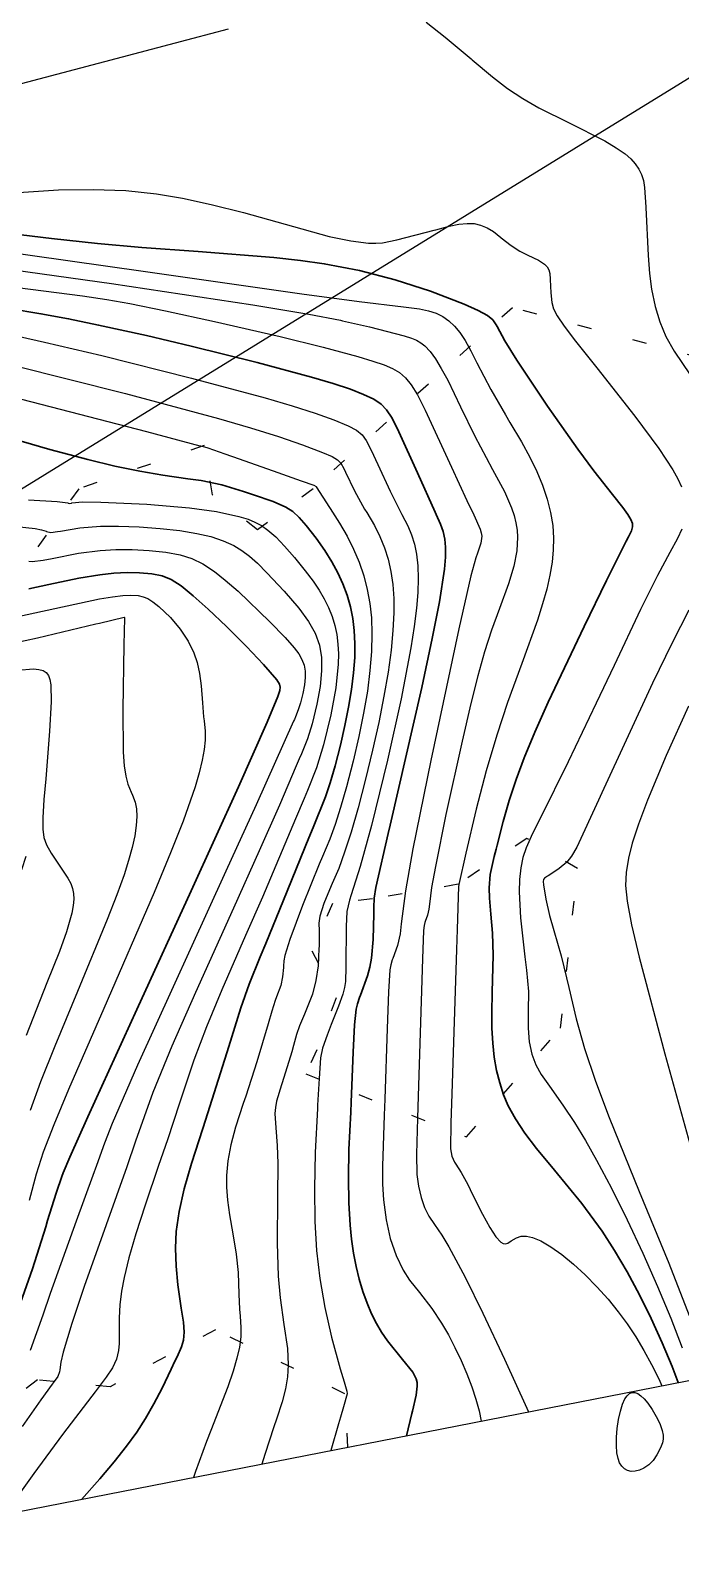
# Model space of a CAD drawing. Header units: metres. Extents: x 1233805 to 1234355, y 654698 to 655114.
# Drawn here: x 1234271.2 to 1234294.1, y 654728.8 to 654782.1 of the extents above; entities that cross this region are included whole.
import ezdxf

# ---------------------------------------------------------------- set-up
doc = ezdxf.new("R2010")
doc.units = ezdxf.units.M
doc.linetypes.add('ИИDash_05_15', pattern=[2, 0.5, -1.5])
for name, color, linetype, lineweight in [('ИИ_ГОРИЗОНТАЛИ_ОСН', 32, 'Continuous', 25), ('ИИ_ГОРИЗОНТАЛИ_УТОЛЩ', 32, 'Continuous', 30), ('ИИ_ЛЭП_НН', 250, 'Continuous', 25), ('ИИ_УГОДЬЯ', 7, 'Continuous', 25)]:
    doc.layers.add(name, color=color, linetype=linetype, lineweight=lineweight)
doc.layers.add('Оформление точек', color=7, linetype='Continuous')

msp = doc.modelspace()

# ---------------------------------------------------------------- linework, layer by layer
at = {"layer": 'ИИ_ГОРИЗОНТАЛИ_ОСН'}
for points, elevation in [([(1234255.949, 654783.128), (1234256.069, 654780.551), (1234256.1, 654779.832), (1234256.165, 654778.8), (1234256.201, 654778.659), (1234256.225, 654778.636), (1234256.266, 654778.632), (1234257.614, 654778.719), (1234260.309, 654778.917), (1234262.637, 654779.109), (1234265.986, 654779.43), (1234267.447, 654779.573), (1234268.143, 654779.629), (1234268.521, 654779.642), (1234268.551, 654779.642), (1234268.674, 654779.678), (1234268.692, 654779.686), (1234269.412, 654779.88), (1234270.234, 654780.096), (1234276.912, 654781.854), (1234278.151, 654782.181)], 35), ([(1234285.118, 654782.417), (1234285.797, 654781.884), (1234286.703, 654781.125), (1234286.741, 654781.093), (1234287.464, 654780.489), (1234287.994, 654780.083), (1234288.526, 654779.728), (1234289.1, 654779.397), (1234290.163, 654778.867), (1234291.415, 654778.235), (1234291.824, 654777.994), (1234292.138, 654777.775), (1234292.336, 654777.604), (1234292.496, 654777.428), (1234292.622, 654777.244), (1234292.717, 654777.046), (1234292.781, 654776.838), (1234292.825, 654776.598), (1234292.867, 654775.898), (1234292.868, 654775.886), (1234292.943, 654774.203), (1234292.998, 654773.56), (1234293.068, 654773.015), (1234293.19, 654772.404), (1234293.355, 654771.861), (1234293.575, 654771.349), (1234293.867, 654770.827), (1234294.433, 654769.99)], 35), ([(1234270.575, 654776.411), (1234272.164, 654776.505), (1234273.385, 654776.527), (1234274.529, 654776.484), (1234275.611, 654776.371), (1234276.527, 654776.217), (1234277.548, 654775.996), (1234278.677, 654775.709), (1234280.151, 654775.296), (1234281.699, 654774.87), (1234282.464, 654774.709), (1234283.088, 654774.636), (1234283.348, 654774.632), (1234283.588, 654774.647), (1234284.084, 654774.745), (1234285.401, 654775.091), (1234285.458, 654775.106), (1234285.929, 654775.23), (1234286.271, 654775.299), (1234286.565, 654775.33), (1234286.815, 654775.322), (1234287.043, 654775.271), (1234287.268, 654775.176), (1234287.491, 654775.038), (1234287.755, 654774.829), (1234287.764, 654774.821), (1234288.114, 654774.546), (1234288.43, 654774.354), (1234288.712, 654774.214), (1234289.078, 654774.028), (1234289.289, 654773.893), (1234289.389, 654773.795), (1234289.45, 654773.688), (1234289.481, 654773.562), (1234289.493, 654773.367), (1234289.493, 654773.355), (1234289.516, 654772.888), (1234289.554, 654772.544), (1234289.612, 654772.321), (1234289.739, 654772.075), (1234289.984, 654771.715), (1234290.386, 654771.185), (1234291.135, 654770.241), (1234292.477, 654768.54), (1234293.322, 654767.405), (1234293.818, 654766.648), (1234293.994, 654766.331), (1234294.128, 654766.045)], 34.5), ([(1234267.249, 654774.759), (1234275.14, 654773.642), (1234280.735, 654772.847), (1234282.76, 654772.577), (1234284.329, 654772.389), (1234284.884, 654772.319), (1234285.199, 654772.252), (1234285.472, 654772.162), (1234285.712, 654772.045), (1234285.926, 654771.897), (1234286.121, 654771.714), (1234286.308, 654771.486), (1234286.496, 654771.201), (1234286.701, 654770.836), (1234286.912, 654770.422), (1234287.403, 654769.478), (1234287.914, 654768.588), (1234288.077, 654768.318), (1234288.484, 654767.636), (1234288.779, 654767.098), (1234289.027, 654766.589), (1234289.229, 654766.104), (1234289.391, 654765.621), (1234289.508, 654765.151), (1234289.582, 654764.691), (1234289.613, 654764.239), (1234289.604, 654763.829), (1234289.562, 654763.397), (1234289.485, 654762.937), (1234289.373, 654762.444), (1234289.229, 654761.929), (1234289.047, 654761.358), (1234288.491, 654759.829), (1234287.988, 654758.459), (1234287.611, 654757.309), (1234287.243, 654756.049), (1234286.887, 654754.693), (1234286.518, 654753.145), (1234286.27, 654752.048), (1234286.27, 654752.046), (1234286.271, 654752.018), (1234286.269, 654752.012), (1234286.262, 654751.982), (1234286.212, 654750.464), (1234286.19, 654749.751), (1234286.032, 654744.672), (1234285.996, 654743.649), (1234285.98, 654742.731), (1234286.027, 654742.476), (1234286.118, 654742.267), (1234286.171, 654742.189), (1234286.355, 654741.905), (1234286.586, 654741.475), (1234286.761, 654741.125), (1234287.111, 654740.433), (1234287.369, 654739.965), (1234287.583, 654739.635), (1234287.752, 654739.447), (1234287.836, 654739.397), (1234287.919, 654739.387), (1234288.004, 654739.415), (1234288.121, 654739.489), (1234288.307, 654739.601), (1234288.477, 654739.655), (1234288.665, 654739.661), (1234288.872, 654739.617), (1234289.167, 654739.492), (1234289.516, 654739.287), (1234289.904, 654739.011), (1234290.316, 654738.675), (1234290.733, 654738.293), (1234291.143, 654737.879), (1234291.533, 654737.443), (1234291.895, 654736.998), (1234292.21, 654736.568), (1234292.513, 654736.113), (1234292.801, 654735.636), (1234293.071, 654735.143), (1234293.321, 654734.637), (1234293.431, 654734.387)], 33.5), ([(1234269.046, 654773.9), (1234274.033, 654773.207), (1234279.009, 654772.462), (1234280.986, 654772.137), (1234282.101, 654771.917), (1234282.104, 654771.916), (1234282.169, 654771.901), (1234283.124, 654771.68), (1234284.348, 654771.365), (1234284.608, 654771.286), (1234284.786, 654771.213), (1234284.937, 654771.126), (1234285.079, 654771.011), (1234285.262, 654770.815), (1234285.451, 654770.558), (1234285.655, 654770.224), (1234285.881, 654769.805), (1234286.337, 654768.873), (1234286.84, 654767.838), (1234287.234, 654767.08), (1234287.464, 654766.663), (1234287.885, 654765.881), (1234288.135, 654765.308), (1234288.225, 654765.038), (1234288.289, 654764.777), (1234288.33, 654764.523), (1234288.347, 654764.273), (1234288.317, 654763.794), (1234288.209, 654763.252), (1234288.023, 654762.634), (1234287.707, 654761.764), (1234287.428, 654761.006), (1234287.178, 654760.242), (1234286.938, 654759.394), (1234286.693, 654758.418), (1234286.389, 654757.096), (1234285.821, 654754.51), (1234285.447, 654752.677), (1234285.316, 654751.933), (1234285.241, 654751.353), (1234285.219, 654751.174), (1234285.172, 654750.967), (1234285.091, 654750.738), (1234285.08, 654750.71), (1234285.051, 654750.606), (1234285.032, 654750.425), (1234284.992, 654749.425), (1234284.948, 654747.936), (1234284.845, 654744.594), (1234284.815, 654743.813), (1234284.777, 654742.549), (1234284.799, 654741.836), (1234284.854, 654741.415), (1234284.943, 654741.024), (1234285.063, 654740.671), (1234285.213, 654740.366), (1234285.412, 654740.066), (1234285.67, 654739.688), (1234285.919, 654739.283), (1234286.5, 654738.213), (1234287.124, 654736.948), (1234287.884, 654735.332), (1234288.667, 654733.604), (1234288.726, 654733.467)], 33), ([(1234270.255, 654773.13), (1234273.003, 654772.778), (1234273.863, 654772.647), (1234274.67, 654772.503), (1234275.93, 654772.248), (1234277.659, 654771.874), (1234279.98, 654771.344), (1234281.489, 654770.967), (1234282.713, 654770.638), (1234283.248, 654770.479), (1234283.637, 654770.343), (1234283.937, 654770.213), (1234284.177, 654770.073), (1234284.399, 654769.89), (1234284.596, 654769.647), (1234284.812, 654769.289), (1234285.088, 654768.75), (1234286.016, 654766.747), (1234286.554, 654765.572), (1234286.798, 654765.059), (1234287.024, 654764.563), (1234287.065, 654764.427), (1234287.08, 654764.307), (1234287.048, 654764.065), (1234286.93, 654763.715), (1234286.87, 654763.554), (1234286.696, 654762.919), (1234286.279, 654761.046), (1234285.283, 654756.413), (1234284.654, 654753.304), (1234284.395, 654751.816), (1234284.246, 654750.661), (1234284.204, 654750.309), (1234284.112, 654749.897), (1234283.951, 654749.443), (1234283.929, 654749.387), (1234283.873, 654749.22), (1234283.841, 654749.037), (1234283.794, 654748.264), (1234283.75, 654746.971), (1234283.662, 654744.485), (1234283.637, 654743.921), (1234283.579, 654742.124), (1234283.586, 654741.493), (1234283.619, 654740.942), (1234283.711, 654740.232), (1234283.859, 654739.572), (1234284.059, 654738.978), (1234284.307, 654738.465), (1234284.536, 654738.114), (1234284.882, 654737.672), (1234285.32, 654737.111), (1234285.667, 654736.593), (1234285.904, 654736.187), (1234286.138, 654735.742), (1234286.358, 654735.278), (1234286.557, 654734.811), (1234286.729, 654734.356), (1234286.873, 654733.918), (1234286.986, 654733.503), (1234287.062, 654733.142)], 32.5), ([(1234269.637, 654771.599), (1234271.668, 654771.15), (1234273.693, 654770.673), (1234276.844, 654769.883), (1234279.442, 654769.184), (1234280.404, 654768.901), (1234281.213, 654768.643), (1234281.868, 654768.409), (1234282.373, 654768.199), (1234282.669, 654768.043), (1234282.862, 654767.887), (1234283.013, 654767.683), (1234283.187, 654767.343), (1234283.421, 654766.834), (1234283.854, 654765.895), (1234284.196, 654765.213), (1234284.267, 654765.08), (1234284.472, 654764.681), (1234284.607, 654764.361), (1234284.71, 654764.028), (1234284.782, 654763.674), (1234284.826, 654763.271), (1234284.84, 654762.824), (1234284.823, 654762.327), (1234284.777, 654761.775), (1234284.696, 654761.129), (1234284.579, 654760.379), (1234284.237, 654758.584), (1234283.758, 654756.424), (1234283.193, 654754.127), (1234282.797, 654752.674), (1234282.483, 654751.686), (1234282.418, 654751.497), (1234282.329, 654751.095), (1234282.297, 654750.56), (1234282.295, 654749.18), (1234282.295, 654749.128), (1234282.281, 654748.623), (1234282.244, 654748.415), (1234282.18, 654748.181), (1234282.032, 654747.759), (1234281.775, 654747.108), (1234281.628, 654746.741), (1234281.466, 654746.282), (1234281.397, 654745.94), (1234281.348, 654745.211), (1234281.296, 654744.268), (1234281.29, 654744.154), (1234281.212, 654742.605), (1234281.183, 654741.329), (1234281.198, 654740.175), (1234281.258, 654739.153), (1234281.373, 654738.164), (1234281.55, 654737.144), (1234281.785, 654736.105), (1234282.093, 654734.983), (1234282.228, 654734.525), (1234282.323, 654734.196), (1234282.335, 654734.102), (1234282.21, 654733.643), (1234282.105, 654733.282), (1234282.036, 654733.044), (1234281.757, 654732.105)], 31.5), ([(1234270.55, 654770.338), (1234274.522, 654769.342), (1234277.807, 654768.457), (1234278.925, 654768.129), (1234279.915, 654767.819), (1234280.768, 654767.529), (1234281.471, 654767.262), (1234281.806, 654767.116), (1234281.998, 654767.003), (1234282.114, 654766.885), (1234282.215, 654766.7), (1234282.274, 654766.572), (1234282.593, 654765.911), (1234282.954, 654765.266), (1234283.029, 654765.142), (1234283.296, 654764.685), (1234283.489, 654764.3), (1234283.649, 654763.907), (1234283.777, 654763.501), (1234283.876, 654763.065), (1234283.943, 654762.606), (1234283.979, 654762.121), (1234283.984, 654761.609), (1234283.953, 654760.993), (1234283.885, 654760.297), (1234283.778, 654759.523), (1234283.634, 654758.676), (1234283.452, 654757.753), (1234283.235, 654756.773), (1234282.988, 654755.755), (1234282.721, 654754.745), (1234282.474, 654753.886), (1234282.247, 654753.178), (1234282.039, 654752.613), (1234281.811, 654752.084), (1234281.772, 654751.999), (1234281.513, 654751.379), (1234281.374, 654750.929), (1234281.34, 654750.679), (1234281.346, 654750.413), (1234281.351, 654750.346), (1234281.35, 654749.982), (1234281.346, 654749.878), (1234281.344, 654749.794), (1234281.313, 654749.184), (1234281.238, 654748.658), (1234281.111, 654748.178), (1234280.834, 654747.479), (1234280.662, 654747.065), (1234280.557, 654746.761), (1234280.449, 654746.376), (1234280.39, 654746.156), (1234280.051, 654745.063), (1234280.027, 654744.991), (1234279.851, 654744.408), (1234279.809, 654744.185), (1234279.791, 654743.978), (1234279.823, 654743.471), (1234279.874, 654742.847), (1234279.894, 654742.219), (1234279.881, 654741.051), (1234279.865, 654739.407), (1234279.905, 654738.25), (1234279.978, 654737.491), (1234280.11, 654736.551), (1234280.229, 654735.697), (1234280.263, 654735.126), (1234280.239, 654734.706), (1234280.168, 654734.276), (1234280.048, 654733.822), (1234279.847, 654733.218), (1234279.752, 654732.944), (1234279.439, 654731.964), (1234279.331, 654731.631)], 31), ([(1234270.853, 654769.133), (1234275.26, 654767.997), (1234277.144, 654767.5), (1234277.182, 654767.49), (1234277.223, 654767.48), (1234277.431, 654767.42), (1234278.02, 654767.214), (1234278.532, 654767.033), (1234279.895, 654766.554), (1234280.713, 654766.267), (1234281.163, 654766.105), (1234281.242, 654766.058), (1234281.243, 654766.055), (1234281.713, 654765.32), (1234281.734, 654765.288), (1234282.07, 654764.773), (1234282.334, 654764.318), (1234282.564, 654763.858), (1234282.758, 654763.394), (1234282.92, 654762.917), (1234283.046, 654762.432), (1234283.136, 654761.941), (1234283.191, 654761.442), (1234283.212, 654760.876), (1234283.195, 654760.255), (1234283.141, 654759.58), (1234283.049, 654758.854), (1234282.919, 654758.077), (1234282.753, 654757.253), (1234282.552, 654756.388), (1234282.315, 654755.485), (1234282.105, 654754.758), (1234281.911, 654754.158), (1234281.721, 654753.644), (1234281.465, 654753.032), (1234281.35, 654752.762), (1234280.759, 654751.307), (1234280.311, 654750.107), (1234280.142, 654749.543), (1234280.107, 654749.353), (1234280.095, 654749.17), (1234280.093, 654749.12), (1234280.061, 654748.79), (1234279.996, 654748.482), (1234279.851, 654748.089), (1234279.797, 654747.955), (1234279.68, 654747.58), (1234279.552, 654747.137), (1234279.149, 654745.803), (1234278.761, 654744.592), (1234278.676, 654744.336), (1234278.404, 654743.492), (1234278.238, 654742.877), (1234278.132, 654742.316), (1234278.085, 654741.793), (1234278.087, 654741.379), (1234278.121, 654740.921), (1234278.188, 654740.414), (1234278.303, 654739.735), (1234278.422, 654739.02), (1234278.49, 654738.377), (1234278.524, 654737.61), (1234278.545, 654737.087), (1234278.565, 654736.844), (1234278.594, 654736.441), (1234278.586, 654736.108), (1234278.54, 654735.751), (1234278.452, 654735.358), (1234278.318, 654734.907), (1234278.127, 654734.35), (1234277.534, 654732.812), (1234277.382, 654732.43), (1234276.992, 654731.37), (1234276.919, 654731.16)], 30.5), ([(1234271.102, 654765.594), (1234272.11, 654765.538), (1234272.492, 654765.483), (1234272.5, 654765.48), (1234272.549, 654765.469), (1234272.623, 654765.478), (1234272.636, 654765.481), (1234273.003, 654765.517), (1234273.649, 654765.516), (1234275.273, 654765.438), (1234276.784, 654765.315), (1234277.726, 654765.185), (1234278.519, 654765.003), (1234278.848, 654764.906), (1234279.088, 654764.811), (1234279.314, 654764.688), (1234279.538, 654764.529), (1234279.817, 654764.284), (1234280.13, 654763.962), (1234280.477, 654763.565), (1234280.859, 654763.091), (1234281.133, 654762.728), (1234281.348, 654762.411), (1234281.529, 654762.103), (1234281.679, 654761.798), (1234281.804, 654761.486), (1234281.9, 654761.168), (1234281.97, 654760.844), (1234282.011, 654760.512), (1234282.027, 654760.174), (1234282.02, 654759.803), (1234281.937, 654758.969), (1234281.764, 654758.018), (1234281.504, 654756.965), (1234281.254, 654756.153), (1234280.934, 654755.354), (1234280.818, 654755.078), (1234280.52, 654754.361), (1234279.354, 654751.599), (1234278.757, 654750.249), (1234277.916, 654748.335), (1234277.373, 654747.028), (1234276.937, 654745.857), (1234276.43, 654744.346), (1234275.999, 654743.047), (1234275.689, 654742.148), (1234275.211, 654740.748), (1234274.887, 654739.744), (1234274.64, 654738.897), (1234274.471, 654738.202), (1234274.383, 654737.716), (1234274.325, 654737.244), (1234274.298, 654736.785), (1234274.297, 654736.25), (1234274.296, 654735.879), (1234274.277, 654735.634), (1234274.203, 654735.328), (1234274.063, 654735.024), (1234273.845, 654734.689), (1234273.45, 654734.173), (1234273.334, 654734.024), (1234272.3, 654732.669), (1234271.29, 654731.301), (1234270.643, 654730.396)], 29.5), ([(1234270.577, 654764.663), (1234271.334, 654764.583), (1234271.566, 654764.539), (1234271.73, 654764.486), (1234271.738, 654764.483), (1234271.89, 654764.444), (1234272.122, 654764.473), (1234272.228, 654764.494), (1234272.918, 654764.61), (1234273.64, 654764.663), (1234274.276, 654764.665), (1234275.003, 654764.638), (1234275.749, 654764.584), (1234276.437, 654764.508), (1234277.032, 654764.412), (1234277.535, 654764.296), (1234277.967, 654764.154), (1234278.344, 654763.981), (1234278.622, 654763.813), (1234278.895, 654763.609), (1234279.172, 654763.363), (1234279.51, 654763.026), (1234280.116, 654762.376), (1234280.63, 654761.772), (1234280.973, 654761.308), (1234281.204, 654760.898), (1234281.357, 654760.478), (1234281.432, 654760.038), (1234281.438, 654759.572), (1234281.384, 654759.023), (1234281.269, 654758.397), (1234281.098, 654757.705), (1234280.934, 654757.173), (1234280.724, 654756.651), (1234280.646, 654756.468), (1234280.543, 654756.22), (1234279.957, 654754.843), (1234279.241, 654753.225), (1234278.331, 654751.216), (1234276.986, 654748.238), (1234276.158, 654746.353), (1234275.491, 654744.713), (1234274.881, 654743.001), (1234274.569, 654742.097), (1234273.843, 654740.053), (1234273.07, 654737.881), (1234272.627, 654736.582), (1234272.323, 654735.568), (1234272.243, 654735.22), (1234272.206, 654734.953), (1234272.197, 654734.88), (1234272.138, 654734.716), (1234271.975, 654734.492), (1234271.936, 654734.442), (1234271.536, 654733.9), (1234270.881, 654732.954)], 29), ([(1234294.139, 654764.556), (1234293.984, 654764.235), (1234293.714, 654763.736), (1234293.273, 654762.923), (1234292.678, 654761.728), (1234291.748, 654759.763), (1234291.119, 654758.427), (1234290.125, 654756.359), (1234289.155, 654754.392), (1234288.876, 654753.843), (1234288.643, 654753.341), (1234288.533, 654752.996), (1234288.458, 654752.629), (1234288.414, 654752.226), (1234288.401, 654751.789), (1234288.453, 654750.868), (1234288.605, 654749.499), (1234288.662, 654749.03), (1234288.727, 654748.277), (1234288.723, 654747.584), (1234288.723, 654747.577), (1234288.718, 654746.98), (1234288.757, 654746.502), (1234288.848, 654746.072), (1234288.991, 654745.693), (1234289.182, 654745.357), (1234289.528, 654744.863), (1234289.969, 654744.242), (1234290.351, 654743.661), (1234290.739, 654743.026), (1234291.132, 654742.334), (1234291.655, 654741.347), (1234292.209, 654740.232), (1234292.76, 654739.059), (1234293.282, 654737.884), (1234293.747, 654736.771), (1234294.151, 654735.73)], 34.5), ([(1234271.114, 654763.436), (1234271.23, 654763.42), (1234271.622, 654763.468), (1234271.936, 654763.532), (1234272.87, 654763.712), (1234273.631, 654763.809), (1234274.179, 654763.84), (1234274.76, 654763.839), (1234275.36, 654763.807), (1234275.947, 654763.745), (1234276.455, 654763.655), (1234276.861, 654763.53), (1234277.25, 654763.341), (1234277.66, 654763.07), (1234278.042, 654762.767), (1234278.491, 654762.373), (1234279.607, 654761.297), (1234280.154, 654760.738), (1234280.467, 654760.385), (1234280.633, 654760.166), (1234280.744, 654759.972), (1234280.817, 654759.773), (1234280.853, 654759.563), (1234280.856, 654759.34), (1234280.83, 654759.077), (1234280.775, 654758.777), (1234280.692, 654758.445), (1234280.614, 654758.193), (1234280.514, 654757.948), (1234280.475, 654757.857), (1234280.451, 654757.8), (1234279.127, 654754.851), (1234278.055, 654752.512), (1234274.942, 654745.678), (1234274.053, 654743.625), (1234273.779, 654742.929), (1234273.496, 654742.145), (1234273.371, 654741.793), (1234272.787, 654740.187), (1234271.867, 654737.64), (1234271.604, 654736.879), (1234271.158, 654735.632)], 28.5), ([(1234270.621, 654761.458), (1234272.037, 654761.764), (1234273.612, 654762.103), (1234274.066, 654762.182), (1234274.431, 654762.226), (1234274.716, 654762.237), (1234274.965, 654762.218), (1234275.149, 654762.182), (1234275.305, 654762.118), (1234275.481, 654762.005), (1234275.699, 654761.831), (1234276.106, 654761.443), (1234276.456, 654761.034), (1234276.733, 654760.62), (1234276.935, 654760.208), (1234277.047, 654759.868), (1234277.131, 654759.481), (1234277.19, 654759.043), (1234277.239, 654758.448), (1234277.278, 654757.95), (1234277.294, 654757.807), (1234277.327, 654757.441), (1234277.327, 654757.132), (1234277.296, 654756.796), (1234277.231, 654756.423), (1234277.125, 654755.983), (1234276.978, 654755.482), (1234276.553, 654754.272), (1234276.115, 654753.165), (1234275.532, 654751.765), (1234273.756, 654747.681), (1234272.51, 654744.825), (1234271.991, 654743.575), (1234271.626, 654742.614), (1234271.373, 654741.837), (1234271.125, 654740.914)], 27.5), ([(1234270.12, 654760.452), (1234271.415, 654760.731), (1234273.48, 654761.22), (1234273.603, 654761.25), (1234274.474, 654761.455), (1234274.486, 654761.446), (1234274.49, 654761.421), (1234274.489, 654761.42), (1234274.459, 654760.48), (1234274.424, 654758.209), (1234274.445, 654756.708), (1234274.477, 654756.229), (1234274.529, 654755.862), (1234274.602, 654755.584), (1234274.72, 654755.298), (1234274.77, 654755.187), (1234274.858, 654754.95), (1234274.907, 654754.711), (1234274.922, 654754.437), (1234274.903, 654754.125), (1234274.849, 654753.762), (1234274.759, 654753.352), (1234274.633, 654752.895), (1234274.471, 654752.388), (1234274.217, 654751.682), (1234273.879, 654750.814), (1234272.826, 654748.27), (1234272.029, 654746.356), (1234271.525, 654745.089), (1234271.161, 654744.083)], 27), ([(1234294.378, 654761.711), (1234293.797, 654760.561), (1234293.106, 654759.13), (1234291.319, 654755.271), (1234291.202, 654755.015), (1234290.428, 654753.363), (1234290.245, 654753.04), (1234290.081, 654752.833), (1234289.816, 654752.605), (1234289.441, 654752.361), (1234289.395, 654752.334), (1234289.298, 654752.269), (1234289.256, 654752.218), (1234289.243, 654752.153), (1234289.253, 654752.033), (1234289.339, 654751.523), (1234289.476, 654750.953), (1234289.626, 654750.428), (1234289.878, 654749.536), (1234290.07, 654748.763), (1234290.147, 654748.418), (1234290.408, 654747.31), (1234290.704, 654746.271), (1234291.091, 654745.115), (1234291.571, 654743.834), (1234292.635, 654741.235), (1234293.677, 654738.703), (1234294.393, 654736.863)], 35), ([(1234270.726, 654759.591), (1234271.281, 654759.636), (1234271.473, 654759.622), (1234271.617, 654759.581), (1234271.726, 654759.511), (1234271.805, 654759.406), (1234271.859, 654759.263), (1234271.891, 654759.071), (1234271.901, 654758.476), (1234271.843, 654757.44), (1234271.71, 654755.769), (1234271.649, 654755.042), (1234271.605, 654754.393), (1234271.605, 654753.998), (1234271.646, 654753.704), (1234271.743, 654753.438), (1234271.906, 654753.145), (1234272.187, 654752.725), (1234272.491, 654752.268), (1234272.595, 654752.077), (1234272.659, 654751.907), (1234272.695, 654751.728), (1234272.703, 654751.531), (1234272.684, 654751.3), (1234272.635, 654751.035), (1234272.443, 654750.377), (1234272.191, 654749.689), (1234271.751, 654748.583), (1234271.022, 654746.728)], 26.5), ([(1234294.365, 654758.325), (1234293.583, 654756.589), (1234292.924, 654755.012), (1234292.607, 654754.175), (1234292.385, 654753.498), (1234292.251, 654752.968), (1234292.176, 654752.467), (1234292.151, 654752.004), (1234292.208, 654751.452), (1234292.365, 654750.629), (1234292.636, 654749.482), (1234293.537, 654746.077), (1234295.069, 654740.581)], 35.5)]:
    msp.add_lwpolyline(points, dxfattribs=dict(at, elevation=elevation))
at = {"layer": 'ИИ_ГОРИЗОНТАЛИ_ОСН', "elevation": 33}
msp.add_lwpolyline([(1234292.799, 654731.483), (1234292.648, 654731.414), (1234292.496, 654731.376), (1234292.352, 654731.372), (1234292.222, 654731.401), (1234292.111, 654731.462), (1234292.018, 654731.553), (1234291.943, 654731.675), (1234291.888, 654731.825), (1234291.849, 654732.033), (1234291.831, 654732.286), (1234291.834, 654732.575), (1234291.86, 654732.884), (1234291.906, 654733.198), (1234291.969, 654733.49), (1234292.045, 654733.738), (1234292.129, 654733.928), (1234292.204, 654734.039), (1234292.287, 654734.114), (1234292.378, 654734.15), (1234292.476, 654734.15), (1234292.581, 654734.113), (1234292.693, 654734.038), (1234292.813, 654733.926), (1234292.939, 654733.777), (1234293.094, 654733.556), (1234293.235, 654733.311), (1234293.355, 654733.055), (1234293.44, 654732.815), (1234293.475, 654732.652), (1234293.478, 654732.514), (1234293.45, 654732.378), (1234293.383, 654732.207), (1234293.258, 654731.962), (1234293.121, 654731.763), (1234292.968, 654731.603), (1234292.799, 654731.483)], close=True, dxfattribs=at)
at = {"layer": 'ИИ_ГОРИЗОНТАЛИ_УТОЛЩ'}
for points, elevation in [([(1234270.054, 654775.016), (1234271.916, 654774.793), (1234273.536, 654774.622), (1234275.097, 654774.485), (1234277.087, 654774.339), (1234279.751, 654774.13), (1234280.697, 654774.025), (1234281.529, 654773.906), (1234282.772, 654773.664), (1234284.026, 654773.342), (1234285.276, 654772.943), (1234286.461, 654772.487), (1234286.96, 654772.263), (1234287.285, 654772.084), (1234287.472, 654771.935), (1234287.589, 654771.76), (1234287.62, 654771.699), (1234287.899, 654771.194), (1234288.321, 654770.514), (1234289.401, 654768.89), (1234290.467, 654767.375), (1234291.037, 654766.614), (1234291.693, 654765.778), (1234292.054, 654765.319), (1234292.23, 654765.077), (1234292.338, 654764.898), (1234292.391, 654764.762), (1234292.399, 654764.645), (1234292.361, 654764.506), (1234292.25, 654764.286), (1234292.169, 654764.135), (1234291.807, 654763.408), (1234291.649, 654763.085), (1234291.485, 654762.754), (1234290.688, 654761.129), (1234289.427, 654758.469), (1234288.955, 654757.406), (1234288.582, 654756.502), (1234288.298, 654755.745), (1234288.049, 654754.998), (1234287.834, 654754.264), (1234287.621, 654753.435), (1234287.585, 654753.287), (1234287.52, 654753.03), (1234287.375, 654752.391), (1234287.338, 654751.93), (1234287.354, 654751.565), (1234287.404, 654751.002), (1234287.462, 654750.336), (1234287.482, 654749.556), (1234287.449, 654748.251), (1234287.449, 654748.243), (1234287.432, 654747.54), (1234287.438, 654746.979), (1234287.467, 654746.455), (1234287.522, 654745.966), (1234287.604, 654745.497), (1234287.714, 654745.056), (1234287.851, 654744.642), (1234288.016, 654744.254), (1234288.269, 654743.788), (1234288.599, 654743.292), (1234289.014, 654742.749), (1234289.644, 654741.988), (1234290.607, 654740.811), (1234291.321, 654739.832), (1234291.763, 654739.148), (1234292.205, 654738.398), (1234292.64, 654737.594), (1234293.057, 654736.756), (1234293.447, 654735.903), (1234293.794, 654735.068), (1234294.005, 654734.499)], 34), ([(1234270.426, 654772.331), (1234271.544, 654772.149), (1234272.518, 654771.969), (1234273.576, 654771.749), (1234275.262, 654771.379), (1234276.837, 654771.009), (1234279.167, 654770.425), (1234281.077, 654769.911), (1234281.846, 654769.684), (1234282.45, 654769.485), (1234282.918, 654769.306), (1234283.275, 654769.136), (1234283.534, 654768.967), (1234283.729, 654768.764), (1234283.918, 654768.468), (1234284.16, 654767.986), (1234284.812, 654766.545), (1234285.437, 654765.159), (1234285.474, 654765.081), (1234285.631, 654764.732), (1234285.721, 654764.475), (1234285.778, 654764.213), (1234285.804, 654763.925), (1234285.8, 654763.572), (1234285.765, 654763.148), (1234285.589, 654762.001), (1234285.335, 654760.704), (1234284.966, 654758.986), (1234283.853, 654754.134), (1234283.785, 654753.844), (1234283.352, 654751.935), (1234283.293, 654751.562), (1234283.276, 654751.234), (1234283.274, 654751.014), (1234283.254, 654750.105), (1234283.19, 654749.444), (1234283.132, 654749.138), (1234283.052, 654748.827), (1234282.812, 654748.148), (1234282.778, 654748.064), (1234282.697, 654747.838), (1234282.651, 654747.651), (1234282.595, 654747.102), (1234282.554, 654746.141), (1234282.479, 654744.376), (1234282.462, 654744.029), (1234282.402, 654742.711), (1234282.381, 654741.715), (1234282.392, 654740.828), (1234282.438, 654740.048), (1234282.492, 654739.549), (1234282.564, 654739.064), (1234282.656, 654738.593), (1234282.766, 654738.141), (1234282.893, 654737.71), (1234283.037, 654737.304), (1234283.196, 654736.926), (1234283.369, 654736.58), (1234283.55, 654736.275), (1234283.756, 654735.974), (1234284.291, 654735.32), (1234284.653, 654734.874), (1234284.773, 654734.63), (1234284.8, 654734.507), (1234284.808, 654734.375), (1234284.77, 654734.056), (1234284.638, 654733.495), (1234284.619, 654733.416), (1234284.43, 654732.628)], 32), ([(1234270.203, 654767.845), (1234271.859, 654767.37), (1234273.193, 654767.013), (1234274.147, 654766.783), (1234275.029, 654766.598), (1234275.842, 654766.456), (1234276.717, 654766.333), (1234277.194, 654766.268), (1234277.915, 654766.124), (1234278.682, 654765.891), (1234278.827, 654765.843), (1234279.039, 654765.774), (1234279.734, 654765.534), (1234280.176, 654765.336), (1234280.424, 654765.176), (1234280.649, 654764.973), (1234280.897, 654764.688), (1234281.239, 654764.239), (1234281.549, 654763.803), (1234281.796, 654763.413), (1234282.009, 654763.023), (1234282.188, 654762.632), (1234282.338, 654762.23), (1234282.454, 654761.822), (1234282.539, 654761.408), (1234282.59, 654760.986), (1234282.611, 654760.532), (1234282.602, 654760.035), (1234282.562, 654759.495), (1234282.491, 654758.915), (1234282.39, 654758.295), (1234282.259, 654757.639), (1234282.099, 654756.948), (1234281.91, 654756.225), (1234281.736, 654755.627), (1234281.574, 654755.133), (1234281.144, 654754.057), (1234280.989, 654753.688), (1234280.089, 654751.493), (1234279.467, 654749.972), (1234279.268, 654749.493), (1234278.878, 654748.529), (1234278.589, 654747.702), (1234278.166, 654746.344), (1234277.429, 654743.998), (1234277.247, 654743.448), (1234276.845, 654742.213), (1234276.591, 654741.321), (1234276.414, 654740.529), (1234276.315, 654739.823), (1234276.286, 654739.231), (1234276.304, 654738.603), (1234276.367, 654737.94), (1234276.487, 654737.127), (1234276.562, 654736.628), (1234276.589, 654736.274), (1234276.567, 654736), (1234276.497, 654735.756), (1234276.34, 654735.414), (1234276.264, 654735.256), (1234276.134, 654734.98), (1234275.81, 654734.301), (1234275.523, 654733.75), (1234275.227, 654733.235), (1234274.922, 654732.761), (1234274.558, 654732.257), (1234274.123, 654731.708), (1234273.618, 654731.114), (1234272.97, 654730.388)], 30), ([(1234271.121, 654762.463), (1234271.819, 654762.609), (1234272.88, 654762.83), (1234273.621, 654762.956), (1234274.115, 654763.011), (1234274.58, 654763.034), (1234275.021, 654763.024), (1234275.456, 654762.982), (1234275.82, 654762.91), (1234276.129, 654762.783), (1234276.48, 654762.561), (1234276.911, 654762.217), (1234277.437, 654761.745), (1234278.082, 654761.13), (1234278.786, 654760.428), (1234279.388, 654759.798), (1234279.854, 654759.255), (1234279.949, 654759.102), (1234279.976, 654758.993), (1234279.976, 654758.992), (1234279.976, 654758.991), (1234279.962, 654758.877), (1234279.893, 654758.67), (1234279.514, 654757.761), (1234278.501, 654755.486), (1234276.835, 654751.818), (1234274.926, 654747.646), (1234273.194, 654743.858), (1234272.557, 654742.443), (1234272.325, 654741.885), (1234272.314, 654741.855), (1234272.294, 654741.801), (1234272.075, 654741.168), (1234271.775, 654740.211), (1234271.709, 654739.992), (1234271.243, 654738.507), (1234270.817, 654737.31)], 28)]:
    msp.add_lwpolyline(points, dxfattribs=dict(at, elevation=elevation))
at = {"layer": 'ИИ_ЛЭП_НН'}
msp.add_lwpolyline([(1234301.454, 654784.799), (1234260.54, 654759.634), (1234225.508, 654737.946), (1234210.181, 654726.963)], dxfattribs=at)
at = {"layer": 'ИИ_УГОДЬЯ', "linetype": 'ИИDash_05_15'}
for points in [[(1234296.752, 654770.068), (1234288.165, 654772.359), (1234281.136, 654765.984), (1234279.18, 654764.535), (1234277.586, 654765.766), (1234277.296, 654767.505), (1234272.876, 654765.984), (1234268.153, 654759.303), (1234268.964, 654756.276), (1234271.013, 654753.029), (1234270.421, 654751.298), (1234269.146, 654747.108), (1234263.737, 654746.754), (1234260.596, 654743.76), (1234261.211, 654738.899), (1234257.261, 654735.168), (1234256.8, 654729.804), (1234256.112, 654728.108), (1234254.283, 654726.737)], [(1234282.361, 654732.223), (1234282.254, 654734.108), (1234277.69, 654736.359), (1234273.978, 654734.351), (1234271.422, 654734.595), (1234263.267, 654728.492)]]:
    msp.add_lwpolyline(points, dxfattribs=at)
msp.add_lwpolyline([(1234280.884, 654745.371), (1234286.544, 654743.158), (1234289.863, 654746.988), (1234290.459, 654752.604), (1234288.672, 654753.668), (1234286.246, 654752.051), (1234283.225, 654751.54), (1234281.821, 654751.37), (1234281.097, 654749.711), (1234281.948, 654748.051), (1234281.267, 654746.222)], close=True, dxfattribs=at)
at = {"layer": 'Оформление точек', "color": 41}
msp.add_lwpolyline([(1234024.617, 654701.92), (1234177.241, 654711.682), (1234295.345, 654734.761), (1234323.422, 654753.319), (1234327.972, 654819.626), (1234312.866, 654855.488), (1234309.369, 654887.84), (1234283.108, 654912.091), (1234263.065, 654936.588)], dxfattribs=at)

doc.saveas('drawing.dxf')
